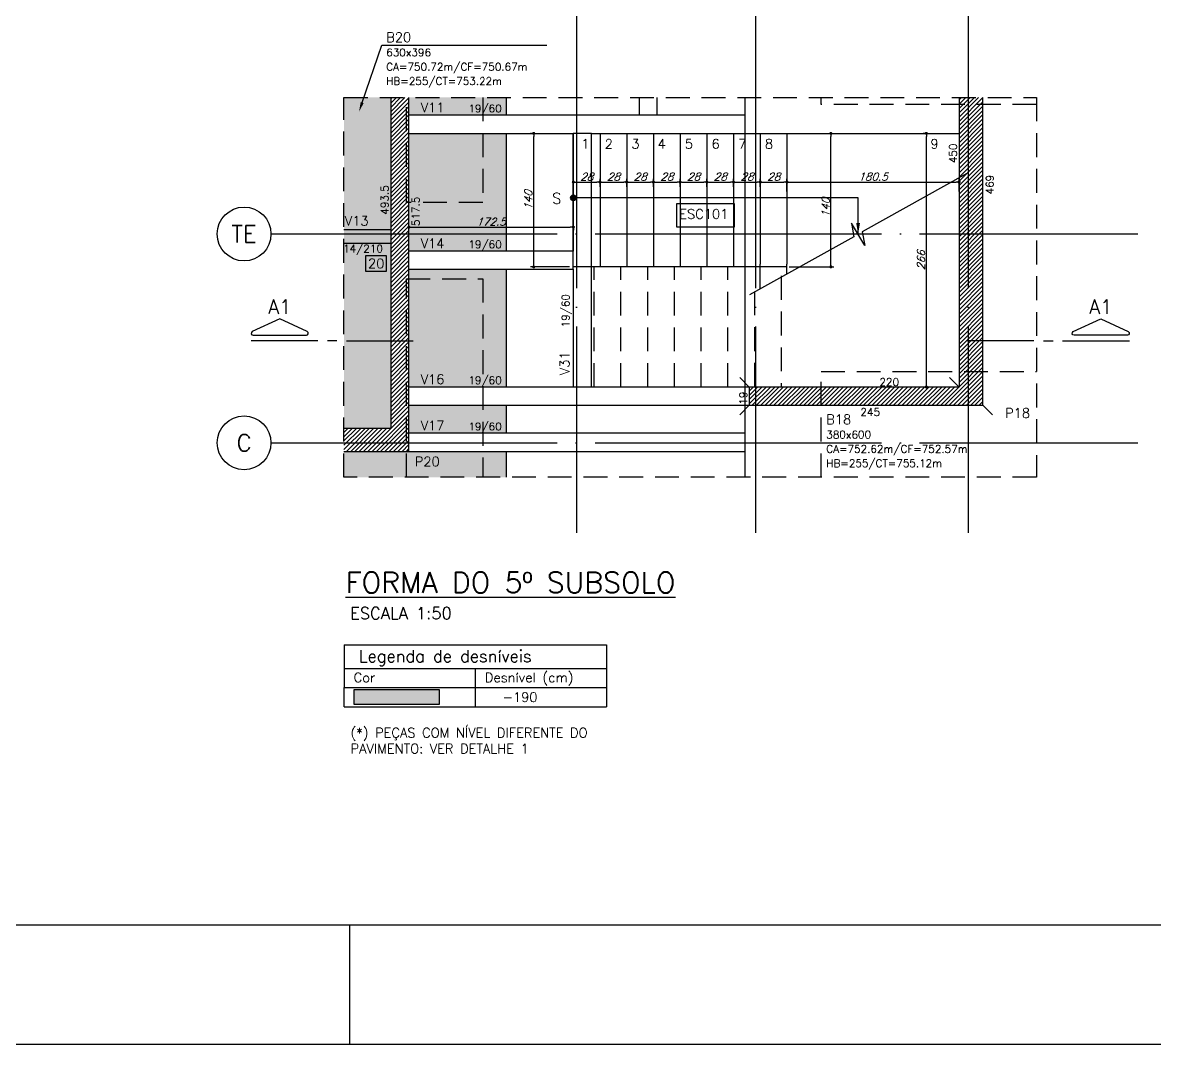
# Model space of a CAD drawing. Header units: millimetres. Extents: x -832 to 3668, y -1574 to 5296.
# Drawn here: x 354 to 1541, y -1574 to -503 of the extents above; entities that cross this region are included whole.
import ezdxf
from ezdxf import colors
from ezdxf.entities.mleader import LeaderData, LeaderLine
from ezdxf.enums import TextEntityAlignment as Align
from ezdxf.math import Vec2, Vec3

# ---------------------------------------------------------------- set-up
doc = ezdxf.new("R2010")
doc.units = ezdxf.units.MM
doc.header["$LTSCALE"] = 50
doc.linetypes.add('DASHED', pattern=[0.75, 0.5, -0.25])
doc.linetypes.add('EIXO', pattern=[6.8, 6, -0.4, 0, -0.4])
for name, color, linetype in [('AR-TEXTO_REGUA 120_1-200', 4, 'Continuous'), ('F-AUX', 2, 'Continuous'), ('F-AUX-RED', 1, 'Continuous'), ('F-BLOCOS', 3, 'Continuous'), ('F-BLOCOS-DIM', 2, 'Continuous'), ('F-BLOCOS-NOME', 3, 'Continuous'), ('F-CORTE-INDICAÇÃO', 4, 'Continuous'), ('F-COTAS', 106, 'Continuous'), ('F-EIXO', 12, 'EIXO'), ('F-ESC NUM', 2, 'Continuous'), ('F-ESCADAS', 2, 'Continuous'), ('F-ESTACAS-BARRETE', 2, 'Continuous'), ('F-MARGEM', 1, 'Continuous'), ('F-PILARES-DIM', 172, 'Continuous'), ('F-PILARES-HACH', 174, 'Continuous'), ('F-PILARES-N', 170, 'Continuous'), ('F-PILARES-NASCE', 4, 'Continuous'), ('F-PILARES-NOME', 170, 'Continuous'), ('F-PILARES-S', 170, 'Continuous'), ('F-TABELA-NÍVEIS', 1, 'Continuous'), ('F-TEXTO', 6, 'Continuous'), ('F-TEXTO ESCADA', 2, 'Continuous'), ('F-TEXTO-YELLOW', 2, 'Continuous'), ('F-VIGAS', 3, 'Continuous'), ('F-VIGAS-DIM', 2, 'Continuous'), ('F-VIGAS-NOME', 4, 'Continuous')]:
    doc.layers.add(name, color=color, linetype=linetype)
doc.layers.add('F-DESNIVEL-3', color=7, linetype='Continuous', true_color=0xd5c7ff)
doc.layers.add('F-DESNIVEL-4', color=7, linetype='Continuous', true_color=0xc3f1b6)
doc.styles.add('5385-ARQ-PB-BAS-PLA-TER-TORRE-A-106-TXT$0$R60-75', font='romans.shx', dxfattribs={"height": 0.1125})
doc.styles.add('CP-TEXT-INCL', font='romans.shx', dxfattribs={"oblique": 20})
doc.styles.add('MCP', font='romans.shx')
doc.styles.add('REGUA-120-esc1_200', font='simplex.shx', dxfattribs={"height": 0.6})
doc.styles.add('ROMANS', font='romans.shx')
doc.styles.get("Standard").update_dxf_attribs({"font": 'arial.ttf'})
doc.dimstyles.new('CP-COTAS-50', dxfattribs={"dimscale": 0.64, "dimtxt": 12.5, "dimasz": 5, "dimexe": 5, "dimexo": 5, "dimgap": 2.5, "dimtad": 1, "dimdec": 1, "dimdsep": 46, "dimtxsty": 'CP-TEXT-INCL', "dimblk1": 'DOT', "dimblk2": 'DOT', "dimsah": 1, "dimcen": 9, "dimclrd": 256, "dimclre": 256, "dimclrt": 256, "dimadec": 0, "dimazin": 0, "dimtfac": 1, "dimtdec": 1, "dimtmove": 2, "dimatfit": 3, "dimldrblk": 'DOT', "dimfxl": 5, "dimtolj": 1, "dimarcsym": 0})
pattern_1 = [(0, (0, 0), (0, 6.985), [5.08, -1.905]), (90, (0, 0), (-6.985, 4e-16), [5.08, -1.905])]
pattern_2 = [(45, (740.456, -928.6018), (-2.245064, 2.245064), [])]

# ---------------------------------------------------------------- blocks, each defined once
blk = doc.blocks.new('A0-1L_900')
at = {"layer": 'F-MARGEM', "color": 2}
blk.add_line((0, 59.4), (2.5, 59.4), dxfattribs=at)
blk.add_lwpolyline([(0, 0), (0, 90), (137.4, 90), (137.4, 0)], close=True, dxfattribs=at)
at = {"layer": 'F-MARGEM', "color": 7}
blk.add_lwpolyline([(2.5, 89), (136.4, 89), (136.4, 1), (2.5, 1)], close=True, dxfattribs=at)
blk = doc.blocks.new('*U22')
at = {"layer": 'F-VIGAS-DIM', "color": 1}
blk.add_lwpolyline([(0, 0), (22, 0), (22, 16), (0, 16)], close=True, dxfattribs=at)
at = {"layer": 'F-VIGAS-DIM', "style": 'MCP'}
blk.add_attdef('DIM', text='', height=10, dxfattribs=at).set_placement((11, 8), align=Align.MIDDLE_CENTER)
blk = doc.blocks.new('*U8')
at = {"layer": 'F-EIXO'}
blk.add_line((0, 0), (0, -556.6), dxfattribs=at)
at = {"layer": 'F-EIXO', "color": 2, "linetype": 'Continuous'}
blk.add_circle((0, 28.2), 28.2, dxfattribs=at)
at = {"layer": 'F-TEXTO', "style": 'ROMANS'}
blk.add_attdef('EIXO', text='', height=17.5, rotation=360, dxfattribs=at).set_placement((0, 28.2), align=Align.MIDDLE_CENTER)
blk = doc.blocks.new('*U7')
at = {"layer": 'F-EIXO'}
blk.add_line((0, 0), (909.2, 0), dxfattribs=at)
at = {"layer": 'F-EIXO', "color": 2, "linetype": 'Continuous'}
blk.add_circle((-28.2, 0), 28.2, dxfattribs=at)
at = {"layer": 'F-TEXTO', "style": 'ROMANS'}
blk.add_attdef('EIXO', text='', height=17.5, dxfattribs=at).set_placement((-28.2, 0), align=Align.MIDDLE_CENTER)
blk = doc.blocks.new('*U9')
at = {"layer": 'F-CORTE-INDICAÇÃO'}
for p, q in [((-100, 0), (-170, 0)), ((-80, 0), (-90, 0)), ((-70, 0), (0, 0))]:
    blk.add_line(p, q, dxfattribs=at)
blk.add_lwpolyline([(-112, 6, 0.802585), (-111.2, 9.8), (-140, 23.3), (-168.8, 9.8, 0.802585), (-168, 6)], format="xyb", close=True, dxfattribs=at)
at = {"layer": 'F-CORTE-INDICAÇÃO', "style": 'ROMANS'}
blk.add_attdef('CORTE', text='', height=15, dxfattribs=at).set_placement((-140, 35.8), align=Align.MIDDLE_CENTER)
at = {"layer": 'F-CORTE-INDICAÇÃO', "color": 2, "style": 'ROMANS'}
blk.add_attdef('FOLHA', text='', height=12, dxfattribs=at).set_placement((-140, -10), align=Align.MIDDLE_CENTER)
blk = doc.blocks.new('_DOT')
at = {"color": 0, "linetype": 'ByBlock'}
blk.add_line((-0.5, 0), (-1, 0), dxfattribs=at)
at = {"color": 0, "linetype": 'ByBlock', "const_width": 0.5}
blk.add_lwpolyline([(-0.25, 0, 1), (0.25, 0, 1)], format="xyb", close=True, dxfattribs=at)
blk = doc.blocks.new('*D98')
at = {"layer": 'DEFPOINTS', "color": 0, "transparency": 16777216}
for p in [(1016, -670.1), (988, -678.4), (1016, -678.4)]:
    blk.add_point(p, dxfattribs=at)
at = {"layer": 'F-COTAS', "lineweight": -2, "transparency": 16777216}
for p, q in [((988, -675.2), (988, -666.9)), ((991.2, -670.1), (1012.8, -670.1)), ((1016, -675.2), (1016, -666.9))]:
    blk.add_line(p, q, dxfattribs=at)
at = {"layer": 'F-COTAS', "lineweight": -2, "transparency": 16777216, "xscale": 3.2, "yscale": 3.2, "zscale": 3.2, "rotation": 180}
blk.add_blockref('_DOT', (988, -670.1), dxfattribs=at)
at = {"layer": 'F-COTAS', "lineweight": -2, "transparency": 16777216, "xscale": 3.2, "yscale": 3.2, "zscale": 3.2}
blk.add_blockref('_DOT', (1016, -670.1), dxfattribs=at)
at = {"layer": 'F-COTAS', "transparency": 16777216, "insert": (1002, -664.5), "char_height": 8, "attachment_point": 5, "style": 'CP-TEXT-INCL'}
blk.add_mtext('\\A1;28', dxfattribs=at)
blk = doc.blocks.new('*D99')
at = {"layer": 'DEFPOINTS', "color": 0, "transparency": 16777216}
for p in [(1044, -670.1), (1016, -678.4), (1044, -678.4)]:
    blk.add_point(p, dxfattribs=at)
at = {"layer": 'F-COTAS', "lineweight": -2, "transparency": 16777216}
for p, q in [((1016, -675.2), (1016, -666.9)), ((1019.2, -670.1), (1040.8, -670.1)), ((1044, -675.2), (1044, -666.9))]:
    blk.add_line(p, q, dxfattribs=at)
at = {"layer": 'F-COTAS', "lineweight": -2, "transparency": 16777216, "xscale": 3.2, "yscale": 3.2, "zscale": 3.2, "rotation": 180}
blk.add_blockref('_DOT', (1016, -670.1), dxfattribs=at)
at = {"layer": 'F-COTAS', "lineweight": -2, "transparency": 16777216, "xscale": 3.2, "yscale": 3.2, "zscale": 3.2}
blk.add_blockref('_DOT', (1044, -670.1), dxfattribs=at)
at = {"layer": 'F-COTAS', "transparency": 16777216, "insert": (1030, -664.5), "char_height": 8, "attachment_point": 5, "style": 'CP-TEXT-INCL'}
blk.add_mtext('\\A1;28', dxfattribs=at)
blk = doc.blocks.new('*D100')
at = {"layer": 'DEFPOINTS', "color": 0, "transparency": 16777216}
for p in [(1072, -670.1), (1044, -678.4), (1072, -678.4)]:
    blk.add_point(p, dxfattribs=at)
at = {"layer": 'F-COTAS', "lineweight": -2, "transparency": 16777216}
for p, q in [((1044, -675.2), (1044, -666.9)), ((1047.2, -670.1), (1068.8, -670.1)), ((1072, -675.2), (1072, -666.9))]:
    blk.add_line(p, q, dxfattribs=at)
at = {"layer": 'F-COTAS', "lineweight": -2, "transparency": 16777216, "xscale": 3.2, "yscale": 3.2, "zscale": 3.2, "rotation": 180}
blk.add_blockref('_DOT', (1044, -670.1), dxfattribs=at)
at = {"layer": 'F-COTAS', "lineweight": -2, "transparency": 16777216, "xscale": 3.2, "yscale": 3.2, "zscale": 3.2}
blk.add_blockref('_DOT', (1072, -670.1), dxfattribs=at)
at = {"layer": 'F-COTAS', "transparency": 16777216, "insert": (1058, -664.5), "char_height": 8, "attachment_point": 5, "style": 'CP-TEXT-INCL'}
blk.add_mtext('\\A1;28', dxfattribs=at)
blk = doc.blocks.new('*D101')
at = {"layer": 'DEFPOINTS', "color": 0, "transparency": 16777216}
for p in [(1100, -670.1), (1072, -678.4), (1100, -678.4)]:
    blk.add_point(p, dxfattribs=at)
at = {"layer": 'F-COTAS', "lineweight": -2, "transparency": 16777216}
for p, q in [((1072, -675.2), (1072, -666.9)), ((1075.2, -670.1), (1096.8, -670.1)), ((1100, -675.2), (1100, -666.9))]:
    blk.add_line(p, q, dxfattribs=at)
at = {"layer": 'F-COTAS', "lineweight": -2, "transparency": 16777216, "xscale": 3.2, "yscale": 3.2, "zscale": 3.2, "rotation": 180}
blk.add_blockref('_DOT', (1072, -670.1), dxfattribs=at)
at = {"layer": 'F-COTAS', "lineweight": -2, "transparency": 16777216, "xscale": 3.2, "yscale": 3.2, "zscale": 3.2}
blk.add_blockref('_DOT', (1100, -670.1), dxfattribs=at)
at = {"layer": 'F-COTAS', "transparency": 16777216, "insert": (1086, -664.5), "char_height": 8, "attachment_point": 5, "style": 'CP-TEXT-INCL'}
blk.add_mtext('\\A1;28', dxfattribs=at)
blk = doc.blocks.new('*D102')
at = {"layer": 'DEFPOINTS', "color": 0, "transparency": 16777216}
for p in [(1128, -670.1), (1100, -678.4), (1128, -678.4)]:
    blk.add_point(p, dxfattribs=at)
at = {"layer": 'F-COTAS', "lineweight": -2, "transparency": 16777216}
for p, q in [((1100, -675.2), (1100, -666.9)), ((1103.2, -670.1), (1124.8, -670.1)), ((1128, -675.2), (1128, -666.9))]:
    blk.add_line(p, q, dxfattribs=at)
at = {"layer": 'F-COTAS', "lineweight": -2, "transparency": 16777216, "xscale": 3.2, "yscale": 3.2, "zscale": 3.2, "rotation": 180}
blk.add_blockref('_DOT', (1100, -670.1), dxfattribs=at)
at = {"layer": 'F-COTAS', "lineweight": -2, "transparency": 16777216, "xscale": 3.2, "yscale": 3.2, "zscale": 3.2}
blk.add_blockref('_DOT', (1128, -670.1), dxfattribs=at)
at = {"layer": 'F-COTAS', "transparency": 16777216, "insert": (1114, -664.5), "char_height": 8, "attachment_point": 5, "style": 'CP-TEXT-INCL'}
blk.add_mtext('\\A1;28', dxfattribs=at)
blk = doc.blocks.new('*D103')
at = {"layer": 'DEFPOINTS', "color": 0, "transparency": 16777216}
for p in [(1156, -670.1), (1128, -678.4), (1156, -678.4)]:
    blk.add_point(p, dxfattribs=at)
at = {"layer": 'F-COTAS', "lineweight": -2, "transparency": 16777216}
for p, q in [((1128, -675.2), (1128, -666.9)), ((1131.2, -670.1), (1152.8, -670.1)), ((1156, -675.2), (1156, -666.9))]:
    blk.add_line(p, q, dxfattribs=at)
at = {"layer": 'F-COTAS', "lineweight": -2, "transparency": 16777216, "xscale": 3.2, "yscale": 3.2, "zscale": 3.2, "rotation": 180}
blk.add_blockref('_DOT', (1128, -670.1), dxfattribs=at)
at = {"layer": 'F-COTAS', "lineweight": -2, "transparency": 16777216, "xscale": 3.2, "yscale": 3.2, "zscale": 3.2}
blk.add_blockref('_DOT', (1156, -670.1), dxfattribs=at)
at = {"layer": 'F-COTAS', "transparency": 16777216, "insert": (1142, -664.5), "char_height": 8, "attachment_point": 5, "style": 'CP-TEXT-INCL'}
blk.add_mtext('\\A1;28', dxfattribs=at)
blk = doc.blocks.new('*D104')
at = {"layer": 'DEFPOINTS', "color": 0, "transparency": 16777216}
for p in [(960, -670.1), (932, -678.4), (960, -678.4)]:
    blk.add_point(p, dxfattribs=at)
at = {"layer": 'F-COTAS', "lineweight": -2, "transparency": 16777216}
for p, q in [((932, -675.2), (932, -666.9)), ((935.2, -670.1), (956.8, -670.1)), ((960, -675.2), (960, -666.9))]:
    blk.add_line(p, q, dxfattribs=at)
at = {"layer": 'F-COTAS', "lineweight": -2, "transparency": 16777216, "xscale": 3.2, "yscale": 3.2, "zscale": 3.2, "rotation": 180}
blk.add_blockref('_DOT', (932, -670.1), dxfattribs=at)
at = {"layer": 'F-COTAS', "lineweight": -2, "transparency": 16777216, "xscale": 3.2, "yscale": 3.2, "zscale": 3.2}
blk.add_blockref('_DOT', (960, -670.1), dxfattribs=at)
at = {"layer": 'F-COTAS', "transparency": 16777216, "insert": (946, -664.5), "char_height": 8, "attachment_point": 5, "style": 'CP-TEXT-INCL'}
blk.add_mtext('\\A1;28', dxfattribs=at)
blk = doc.blocks.new('*D105')
at = {"layer": 'DEFPOINTS', "color": 0, "transparency": 16777216}
for p in [(988, -670.1), (960, -678.4), (988, -678.4)]:
    blk.add_point(p, dxfattribs=at)
at = {"layer": 'F-COTAS', "lineweight": -2, "transparency": 16777216}
for p, q in [((960, -675.2), (960, -666.9)), ((963.2, -670.1), (984.8, -670.1)), ((988, -675.2), (988, -666.9))]:
    blk.add_line(p, q, dxfattribs=at)
at = {"layer": 'F-COTAS', "lineweight": -2, "transparency": 16777216, "xscale": 3.2, "yscale": 3.2, "zscale": 3.2, "rotation": 180}
blk.add_blockref('_DOT', (960, -670.1), dxfattribs=at)
at = {"layer": 'F-COTAS', "lineweight": -2, "transparency": 16777216, "xscale": 3.2, "yscale": 3.2, "zscale": 3.2}
blk.add_blockref('_DOT', (988, -670.1), dxfattribs=at)
at = {"layer": 'F-COTAS', "transparency": 16777216, "insert": (974, -664.5), "char_height": 8, "attachment_point": 5, "style": 'CP-TEXT-INCL'}
blk.add_mtext('\\A1;28', dxfattribs=at)
blk = doc.blocks.new('*D106')
at = {"layer": 'DEFPOINTS', "color": 0, "transparency": 16777216}
for p in [(759.5, -718.2), (932, -714.2), (932, -717.4)]:
    blk.add_point(p, dxfattribs=at)
at = {"layer": 'F-COTAS', "lineweight": -2, "transparency": 16777216}
for p, q in [((759.5, -715), (759.5, -714.2)), ((762.7, -717.4), (928.8, -717.4)), ((932, -717.4), (932, -720.6))]:
    blk.add_line(p, q, dxfattribs=at)
at = {"layer": 'F-COTAS', "lineweight": -2, "transparency": 16777216, "xscale": 3.2, "yscale": 3.2, "zscale": 3.2, "rotation": 180}
blk.add_blockref('_DOT', (759.5, -717.4), dxfattribs=at)
at = {"layer": 'F-COTAS', "lineweight": -2, "transparency": 16777216, "xscale": 3.2, "yscale": 3.2, "zscale": 3.2}
blk.add_blockref('_DOT', (932, -717.4), dxfattribs=at)
at = {"layer": 'F-COTAS', "transparency": 16777216, "insert": (845.7, -711.8), "char_height": 8, "attachment_point": 5, "style": 'CP-TEXT-INCL'}
blk.add_mtext('\\A1;172.5', dxfattribs=at)
blk = doc.blocks.new('*D136')
at = {"layer": 'DEFPOINTS', "color": 0, "transparency": 16777216}
for p in [(1336.5, -670.1), (1156, -683.3), (1336.5, -683.3)]:
    blk.add_point(p, dxfattribs=at)
at = {"layer": 'F-COTAS', "lineweight": -2, "transparency": 16777216}
for p, q in [((1156, -680.1), (1156, -666.9)), ((1159.2, -670.1), (1333.3, -670.1)), ((1336.5, -680.1), (1336.5, -666.9))]:
    blk.add_line(p, q, dxfattribs=at)
at = {"layer": 'F-COTAS', "lineweight": -2, "transparency": 16777216, "xscale": 3.2, "yscale": 3.2, "zscale": 3.2, "rotation": 180}
blk.add_blockref('_DOT', (1156, -670.1), dxfattribs=at)
at = {"layer": 'F-COTAS', "lineweight": -2, "transparency": 16777216, "xscale": 3.2, "yscale": 3.2, "zscale": 3.2}
blk.add_blockref('_DOT', (1336.5, -670.1), dxfattribs=at)
at = {"layer": 'F-COTAS', "transparency": 16777216, "insert": (1246.2, -664.5), "char_height": 8, "attachment_point": 5, "style": 'CP-TEXT-INCL'}
blk.add_mtext('\\A1;180.5', dxfattribs=at)
blk = doc.blocks.new('*D137')
at = {"layer": 'DEFPOINTS', "color": 0, "transparency": 16777216}
for p in [(890.4, -619.1), (891.4, -619.1), (931, -759.1)]:
    blk.add_point(p, dxfattribs=at)
at = {"layer": 'F-COTAS', "lineweight": -2, "transparency": 16777216}
for p, q in [((888.2, -619.1), (887.2, -619.1)), ((890.4, -755.9), (890.4, -622.3)), ((927.8, -759.1), (887.2, -759.1))]:
    blk.add_line(p, q, dxfattribs=at)
at = {"layer": 'F-COTAS', "lineweight": -2, "transparency": 16777216, "xscale": 3.2, "yscale": 3.2, "zscale": 3.2}
for p, rotation in [((890.4, -619.1), 90), ((890.4, -759.1), 270)]:
    blk.add_blockref('_DOT', p, dxfattribs=dict(at, rotation=rotation))
at = {"layer": 'F-COTAS', "transparency": 16777216, "insert": (884.8, -689.1), "char_height": 8, "attachment_point": 5, "rotation": 90, "style": 'CP-TEXT-INCL'}
blk.add_mtext('\\A1;140', dxfattribs=at)
blk = doc.blocks.new('*D183')
at = {"layer": 'DEFPOINTS', "color": 0, "transparency": 16777216}
for p in [(1302.2, -619.1), (1304.7, -619.1), (1304.7, -885.1)]:
    blk.add_point(p, dxfattribs=at)
at = {"layer": 'F-COTAS', "lineweight": -2, "transparency": 16777216}
for p, q in [((1302.2, -619.1), (1299, -619.1)), ((1302.2, -881.9), (1302.2, -622.3)), ((1302.2, -885.1), (1299, -885.1))]:
    blk.add_line(p, q, dxfattribs=at)
at = {"layer": 'F-COTAS', "lineweight": -2, "transparency": 16777216, "xscale": 3.2, "yscale": 3.2, "zscale": 3.2}
for p, rotation in [((1302.2, -619.1), 90), ((1302.2, -885.1), 270)]:
    blk.add_blockref('_DOT', p, dxfattribs=dict(at, rotation=rotation))
at = {"layer": 'F-COTAS', "transparency": 16777216, "insert": (1296.6, -752.1), "char_height": 8, "attachment_point": 5, "rotation": 90, "style": 'CP-TEXT-INCL'}
blk.add_mtext('\\A1;266', dxfattribs=at)
blk = doc.blocks.new('*D184')
at = {"layer": 'DEFPOINTS', "color": 0, "transparency": 16777216}
for p in [(1195.8, -619.1), (1202.1, -619.1), (1155, -759.1)]:
    blk.add_point(p, dxfattribs=at)
at = {"layer": 'F-COTAS', "lineweight": -2, "transparency": 16777216}
for p, q in [((1199, -619.1), (1205.3, -619.1)), ((1202.1, -755.9), (1202.1, -622.3)), ((1158.2, -759.1), (1205.3, -759.1))]:
    blk.add_line(p, q, dxfattribs=at)
at = {"layer": 'F-COTAS', "lineweight": -2, "transparency": 16777216, "xscale": 3.2, "yscale": 3.2, "zscale": 3.2}
for p, rotation in [((1202.1, -619.1), 90), ((1202.1, -759.1), 270)]:
    blk.add_blockref('_DOT', p, dxfattribs=dict(at, rotation=rotation))
at = {"layer": 'F-COTAS', "transparency": 16777216, "insert": (1196.5, -696.9), "char_height": 8, "attachment_point": 5, "rotation": 90, "style": 'CP-TEXT-INCL'}
blk.add_mtext('\\A1;140', dxfattribs=at)

msp = doc.modelspace()

# ---------------------------------------------------------------- hatches: boundary and pattern name
h = msp.add_hatch()
h.set_pattern_fill('ANGLE', color=256)
h.set_pattern_definition(pattern_1)
h.paths.add_polyline_path([(735.18, -525.75), (765.9, -525.75), (765.9, -510.75), (735.18, -510.75)], flags=9)
h = msp.add_hatch()
h.set_pattern_fill('ANGLE', color=256)
h.set_pattern_definition(pattern_1)
h.paths.add_polyline_path([(735.3, -540.25), (788.83, -540.25), (788.83, -528.25), (735.3, -528.25)], flags=9)
h = msp.add_hatch()
h.set_pattern_fill('ANGLE', color=256)
h.set_pattern_definition(pattern_1)
h.paths.add_polyline_path([(733.87, -558.97), (901.87, -558.97), (901.87, -540.68), (733.87, -540.68)], flags=9)
h = msp.add_hatch()
h.set_pattern_fill('ANGLE', color=256)
h.set_pattern_definition(pattern_1)
h.paths.add_polyline_path([(734.25, -573.97), (872.16, -573.97), (872.16, -555.68), (734.25, -555.68)], flags=9)
h = msp.add_hatch()
h.set_pattern_fill('ANGLE', color=256)
h.set_pattern_definition(pattern_1)
h.paths.add_polyline_path([(769.93, -599.48), (797.79, -599.48), (797.79, -584.48), (769.93, -584.48)], flags=9)
h = msp.add_hatch()
h.set_pattern_fill('ANGLE', color=256)
h.set_pattern_definition(pattern_1)
h.paths.add_polyline_path([(821.19, -602.69), (862.72, -602.69), (862.72, -584.41), (821.19, -584.41)], flags=9)
h = msp.add_hatch()
h.set_pattern_fill('ANGLE', color=256)
h.set_pattern_definition(pattern_1)
h.paths.add_polyline_path([(936.17, -637.59), (954.5, -637.59), (954.5, -622.59), (936.17, -622.59)], flags=9)
h = msp.add_hatch()
h.set_pattern_fill('ANGLE', color=256)
h.set_pattern_definition(pattern_1)
h.paths.add_polyline_path([(960.81, -637.59), (982, -637.59), (982, -622.59), (960.81, -622.59)], flags=9)
h = msp.add_hatch()
h.set_pattern_fill('ANGLE', color=256)
h.set_pattern_definition(pattern_1)
h.paths.add_polyline_path([(988.81, -637.59), (1010, -637.59), (1010, -622.59), (988.81, -622.59)], flags=9)
h = msp.add_hatch()
h.set_pattern_fill('ANGLE', color=256)
h.set_pattern_definition(pattern_1)
h.paths.add_polyline_path([(1016.33, -637.59), (1038, -637.59), (1038, -622.59), (1016.33, -622.59)], flags=9)
h = msp.add_hatch()
h.set_pattern_fill('ANGLE', color=256)
h.set_pattern_definition(pattern_1)
h.paths.add_polyline_path([(1044.81, -637.59), (1066, -637.59), (1066, -622.59), (1044.81, -622.59)], flags=9)
h = msp.add_hatch()
h.set_pattern_fill('ANGLE', color=256)
h.set_pattern_definition(pattern_1)
h.paths.add_polyline_path([(1072.81, -637.59), (1094, -637.59), (1094, -622.59), (1072.81, -622.59)], flags=9)
h = msp.add_hatch()
h.set_pattern_fill('ANGLE', color=256)
h.set_pattern_definition(pattern_1)
h.paths.add_polyline_path([(1100.81, -637.59), (1122, -637.59), (1122, -622.59), (1100.81, -622.59)], flags=9)
h = msp.add_hatch()
h.set_pattern_fill('ANGLE', color=256)
h.set_pattern_definition(pattern_1)
h.paths.add_polyline_path([(1128.81, -637.59), (1150, -637.59), (1150, -622.59), (1128.81, -622.59)], flags=9)
h = msp.add_hatch()
h.set_pattern_fill('ANGLE', color=256)
h.set_pattern_definition(pattern_1)
h.paths.add_polyline_path([(1157.28, -637.59), (1178, -637.59), (1178, -622.59), (1157.28, -622.59)], flags=9)
h = msp.add_hatch()
h.set_pattern_fill('ANGLE', color=256)
h.set_pattern_definition(pattern_1)
h.paths.add_polyline_path([(1336.21, -674.46), (1336.21, -649.89), (1324.21, -649.89), (1324.21, -674.46)], flags=9)
h = msp.add_hatch()
h.set_pattern_fill('ANGLE', color=256)
h.set_pattern_definition(pattern_1)
h.paths.add_polyline_path([(1374.71, -683.96), (1374.71, -659.77), (1362.71, -659.77), (1362.71, -683.96)], flags=9)
h = msp.add_hatch()
h.set_pattern_fill('ANGLE', color=256)
h.set_pattern_definition(pattern_1)
h.paths.add_polyline_path([(740.21, -705.21), (740.21, -669.21), (728.21, -669.21), (728.21, -705.21)], flags=9)
h = msp.add_hatch()
h.set_pattern_fill('ANGLE', color=256)
h.set_pattern_definition(pattern_1)
h.paths.add_polyline_path([(1049.12, -680.94), (1090.78, -680.94), (1090.78, -665.94), (1049.12, -665.94)], flags=9)
h = msp.add_hatch()
h.set_pattern_fill('ANGLE', color=256)
h.set_pattern_definition(pattern_1)
h.paths.add_polyline_path([(772.71, -717.21), (772.71, -681.21), (760.71, -681.21), (760.71, -717.21)], flags=9)
h = msp.add_hatch()
h.set_pattern_fill('ANGLE', color=256)
h.set_pattern_definition(pattern_1)
h.paths.add_polyline_path([(903.92, -695.64), (917.04, -695.64), (917.04, -678.76), (903.92, -678.76)], flags=9)
h = msp.add_hatch()
h.set_pattern_fill('ANGLE', color=256)
h.set_pattern_definition(pattern_1)
h.paths.add_polyline_path([(690.4, -718.3), (721.12, -718.3), (721.12, -703.3), (690.4, -703.3)], flags=9)
h = msp.add_hatch()
h.set_pattern_fill('ANGLE', color=256)
h.set_pattern_definition(pattern_1)
h.paths.add_polyline_path([(689.75, -749.63), (738.9, -749.63), (738.9, -731.34), (689.75, -731.34)], flags=9)
h = msp.add_hatch()
h.set_pattern_fill('ANGLE', color=256)
h.set_pattern_definition(pattern_1)
h.paths.add_polyline_path([(769.93, -741.98), (801.12, -741.98), (801.12, -726.98), (769.93, -726.98)], flags=9)
h = msp.add_hatch()
h.set_pattern_fill('ANGLE', color=256)
h.set_pattern_definition(pattern_1)
h.paths.add_polyline_path([(821.19, -745.19), (862.72, -745.19), (862.72, -726.91), (821.19, -726.91)], flags=9)
h = msp.add_hatch()
h.set_pattern_fill('ANGLE', color=256)
h.set_pattern_definition(pattern_1)
h.paths.add_polyline_path([(931.55, -823.36), (931.55, -781.84), (913.26, -781.84), (913.26, -823.36)], flags=9)
h = msp.add_hatch()
h.set_pattern_fill('ANGLE', color=256)
h.set_pattern_definition(pattern_1)
h.paths.add_polyline_path([(928.33, -874.63), (928.33, -846.77), (913.33, -846.77), (913.33, -874.63)], flags=9)
h = msp.add_hatch()
h.set_pattern_fill('ANGLE', color=256)
h.set_pattern_definition(pattern_1)
h.paths.add_polyline_path([(769.93, -884.48), (800.65, -884.48), (800.65, -869.48), (769.93, -869.48)], flags=9)
h = msp.add_hatch()
h.set_pattern_fill('ANGLE', color=256)
h.set_pattern_definition(pattern_1)
h.paths.add_polyline_path([(821.19, -887.69), (862.72, -887.69), (862.72, -869.41), (821.19, -869.41)], flags=9)
h = msp.add_hatch()
h.set_pattern_fill('ANGLE', color=256)
h.set_pattern_definition(pattern_1)
h.paths.add_polyline_path([(1252.11, -888.29), (1276.68, -888.29), (1276.68, -876.29), (1252.11, -876.29)], flags=9)
h = msp.add_hatch()
h.set_pattern_fill('ANGLE', color=256)
h.set_pattern_definition(pattern_1)
h.paths.add_polyline_path([(1116.21, -903.32), (1116.21, -887.89), (1104.21, -887.89), (1104.21, -903.32)], flags=9)
h = msp.add_hatch()
h.set_pattern_fill('ANGLE', color=256)
h.set_pattern_definition(pattern_1)
h.paths.add_polyline_path([(1196.65, -926.5), (1227.36, -926.5), (1227.36, -911.5), (1196.65, -911.5)], flags=9)
h = msp.add_hatch()
h.set_pattern_fill('ANGLE', color=256)
h.set_pattern_definition(pattern_1)
h.paths.add_polyline_path([(1224.6, -917.35), (1249.17, -917.35), (1249.17, -905.35), (1224.6, -905.35)], flags=9)
h = msp.add_hatch()
h.set_pattern_fill('ANGLE', color=256)
h.set_pattern_definition(pattern_1)
h.paths.add_polyline_path([(1384.13, -919.86), (1414.84, -919.86), (1414.84, -904.86), (1384.13, -904.86)], flags=9)
h = msp.add_hatch()
h.set_pattern_fill('ANGLE', color=256)
h.set_pattern_definition(pattern_1)
h.paths.add_polyline_path([(769.93, -932.98), (800.65, -932.98), (800.65, -917.98), (769.93, -917.98)], flags=9)
h = msp.add_hatch()
h.set_pattern_fill('ANGLE', color=256)
h.set_pattern_definition(pattern_1)
h.paths.add_polyline_path([(821.19, -936.19), (862.72, -936.19), (862.72, -917.91), (821.19, -917.91)], flags=9)
h = msp.add_hatch()
h.set_pattern_fill('ANGLE', color=256)
h.set_pattern_definition(pattern_1)
h.paths.add_polyline_path([(1196.39, -941), (1250.29, -941), (1250.29, -929), (1196.39, -929)], flags=9)
h = msp.add_hatch()
h.set_pattern_fill('ANGLE', color=256)
h.set_pattern_definition(pattern_1)
h.paths.add_polyline_path([(1195.34, -959.72), (1363.34, -959.72), (1363.34, -941.43), (1195.34, -941.43)], flags=9)
h = msp.add_hatch()
h.set_pattern_fill('ANGLE', color=256)
h.set_pattern_definition(pattern_1)
h.paths.add_polyline_path([(765.11, -970.73), (795.83, -970.73), (795.83, -955.73), (765.11, -955.73)], flags=9)
h = msp.add_hatch()
h.set_pattern_fill('ANGLE', color=256)
h.set_pattern_definition(pattern_1)
h.paths.add_polyline_path([(1195.72, -974.72), (1333.63, -974.72), (1333.63, -956.43), (1195.72, -956.43)], flags=9)
h = msp.add_hatch()
h.set_pattern_fill('ANGLE', color=256)
h.set_pattern_definition(pattern_1)
h.paths.add_polyline_path([(683.24, -1111.92), (1098.6, -1111.92), (1098.6, -1072.55), (683.24, -1072.55)], flags=9)
h = msp.add_hatch()
h.set_pattern_fill('ANGLE', color=256)
h.set_pattern_definition(pattern_1)
h.paths.add_polyline_path([(694.79, -1131.72), (823.07, -1131.72), (823.07, -1112.97), (694.79, -1112.97)], flags=9)
h = msp.add_hatch()
h.set_pattern_fill('ANGLE', color=256)
h.set_pattern_definition(pattern_1)
h.paths.add_polyline_path([(705.32, -1181.86), (918.42, -1181.86), (918.42, -1156.86), (705.32, -1156.86)], flags=9)
h = msp.add_hatch()
h.set_pattern_fill('ANGLE', color=256)
h.set_pattern_definition(pattern_1)
h.paths.add_polyline_path([(700.56, -1197.2), (728.89, -1197.2), (728.89, -1182.2), (700.56, -1182.2)], flags=9)
h = msp.add_hatch()
h.set_pattern_fill('ANGLE', color=256)
h.set_pattern_definition(pattern_1)
h.paths.add_polyline_path([(837.23, -1201.84), (948.18, -1201.84), (948.18, -1178.98), (837.23, -1178.98)], flags=9)
h = msp.add_hatch()
h.set_pattern_fill('ANGLE', color=256)
h.set_pattern_definition(pattern_1)
h.paths.add_polyline_path([(857, -1217.82), (899.61, -1217.82), (899.61, -1202.82), (857, -1202.82)], flags=9)
h = msp.add_hatch()
h.set_pattern_fill('ANGLE', color=256)
h.set_pattern_definition(pattern_1)
h.paths.add_polyline_path([(695.87, -1273.71), (955.63, -1273.71), (955.63, -1240.14), (695.87, -1240.14)], flags=9)
at = {"layer": 'F-AUX'}
h = msp.add_hatch(color=1, dxfattribs=at)
edge = h.paths.add_edge_path()
edge.add_arc((932.06, -686.6), 3, 0, 360)
at = {"layer": 'F-DESNIVEL-4'}
h = msp.add_hatch(color=256, dxfattribs=at)
h.dxf.hatch_style = 1
h.paths.add_polyline_path([(861.96, -581.43), (759.46, -581.43), (759.46, -600.1), (861.96, -600.1)])
h = msp.add_hatch(color=256, dxfattribs=at)
h.dxf.hatch_style = 1
h.paths.add_polyline_path([(861.96, -742.6), (861.96, -619.1), (759.46, -619.1), (759.46, -742.6)], flags=17)
h = msp.add_hatch(color=256, dxfattribs=at)
h.dxf.hatch_style = 1
h.paths.add_polyline_path([(861.96, -885.1), (861.96, -761.6), (759.46, -761.6), (759.46, -885.1)])
h = msp.add_hatch(color=256, dxfattribs=at)
h.dxf.hatch_style = 1
h.paths.add_polyline_path([(861.96, -933.6), (861.96, -904.1), (759.46, -904.1), (759.46, -933.6)], flags=17)
h = msp.add_hatch(color=256, dxfattribs=at)
h.dxf.hatch_style = 1
h.paths.add_polyline_path([(691.49, -979.71), (861.96, -979.71), (861.96, -952.6), (691.49, -952.6)])
at = {"layer": 'F-PILARES-HACH', "linetype": 'Continuous'}
h = msp.add_hatch(dxfattribs=at)
h.set_pattern_fill('ANSI31', color=256, style=0)
h.set_pattern_definition(pattern_2)
h.paths.add_polyline_path([(691.49, -928.6), (691.49, -952.6), (759.46, -952.6), (759.46, -581.43), (740.46, -581.43), (740.46, -928.6)])
h = msp.add_hatch(dxfattribs=at)
h.set_pattern_fill('ANSI31', color=256, style=0)
h.set_pattern_definition(pattern_2)
h.paths.add_polyline_path([(1361.46, -581.43), (1336.46, -581.43), (1336.46, -885.1), (1116.46, -885.1), (1116.46, -904.1), (1361.46, -904.1)])

# ---------------------------------------------------------------- linework, layer by layer
at = {"layer": 'F-AUX', "color": 1}
for points in [[(1344.49, -661.33), (1234.92, -722.4), (1237.54, -736.78), (1223.66, -713.07), (1226.29, -727.45), (1116.72, -788.52)], [(1230.6, -724.93), (1230.6, -686.6), (932.06, -686.6)]]:
    msp.add_lwpolyline(points, dxfattribs=at)
msp.add_circle((932.06, -686.6), 3, dxfattribs=at)
msp.add_solid([(1228.6, -712.93), (1230.6, -724.93), (1232.6, -712.93)], dxfattribs=at)
at = {"layer": 'F-AUX-RED', "color": 1, "linetype": 'DASHED'}
msp.add_lwpolyline([(691.49, -581.43), (1417.68, -581.43), (1417.68, -979.71), (691.49, -979.71)], close=True, dxfattribs=at)
at = {"layer": 'F-BLOCOS', "linetype": 'Continuous'}
for points in [[(861.96, -600.1), (861.96, -581.43)], [(1111.76, -581.43), (1111.76, -979.71)], [(861.96, -742.6), (861.96, -619.1)], [(861.96, -885.1), (861.96, -761.6)], [(861.96, -933.6), (861.96, -904.1)], [(861.96, -979.71), (861.96, -952.6)]]:
    msp.add_lwpolyline(points, dxfattribs=at)
at = {"layer": 'F-DESNIVEL-3'}
for points in [[(691.49, -720.1), (691.49, -734.1), (740.36, -734.1)], [(691.49, -720.1), (740.36, -734.1), (740.36, -720.1)], [(691.49, -720.1), (740.36, -720.1), (691.49, -720.1)]]:
    msp.add_solid(points, dxfattribs=at)
at = {"layer": 'F-DESNIVEL-4'}
for points in [[(691.49, -720.1), (740.46, -720.1), (740.46, -581.43)], [(691.49, -720.1), (740.46, -581.43), (691.49, -720.1)], [(691.49, -720.1), (740.46, -581.43), (691.49, -581.43)], [(691.49, -744.1), (740.46, -928.6), (740.46, -734.1)], [(691.49, -744.1), (740.46, -734.1), (691.49, -744.1)], [(691.49, -744.1), (740.46, -734.1), (691.49, -734.1)], [(691.49, -744.1), (691.49, -928.6), (740.46, -928.6)], [(691.49, -744.1), (740.46, -928.6), (691.49, -744.1)], [(701.63, -1217.82), (791.63, -1217.82), (791.63, -1202.82)], [(701.63, -1217.82), (791.63, -1202.82), (701.63, -1202.82)]]:
    msp.add_solid(points, dxfattribs=at)
at = {"layer": 'F-ESCADAS', "linetype": 'Continuous'}
for points in [[(931.96, -761.6), (931.96, -619.1)], [(959.96, -619.1), (959.96, -759.1)], [(987.96, -619.1), (987.96, -759.1)], [(1015.96, -619.1), (1015.96, -759.1)], [(1043.96, -619.1), (1043.96, -759.1)], [(1071.96, -619.1), (1071.96, -759.1)], [(1099.96, -619.1), (1099.96, -759.1)], [(1113.76, -619.1), (1154.96, -619.1), (1336.46, -619.1)], [(1127.96, -619.1), (1127.96, -756.1)], [(1155.96, -619.1), (1155.96, -756.1)], [(1154.96, -759.1), (931.17, -759.1)], [(1127.96, -782.26), (1127.96, -756.1)], [(1155.96, -766.65), (1155.96, -756.1)]]:
    msp.add_lwpolyline(points, dxfattribs=at)
at = {"layer": 'F-ESCADAS', "color": 1, "linetype": 'DASHED'}
for points in [[(953.96, -885.1), (953.96, -759.1)], [(981.96, -885.1), (981.96, -759.1)], [(1009.96, -885.1), (1009.96, -759.1)], [(1037.96, -885.1), (1037.96, -759.1)], [(1065.96, -885.1), (1065.96, -759.1)], [(1093.96, -885.1), (1093.96, -759.1)], [(1149.96, -768.48), (1149.96, -885.1)], [(1121.96, -784.87), (1121.96, -885.1)]]:
    msp.add_lwpolyline(points, dxfattribs=at)
at = {"layer": 'F-ESTACAS-BARRETE', "linetype": 'DASHED'}
for points in [[(836.96, -581.43), (836.96, -691.6), (756.96, -691.6), (756.96, -581.43)], [(1417.68, -588.73), (1191.76, -588.73), (1191.76, -581.43)], [(756.96, -979.71), (756.96, -771.6), (836.96, -771.6), (836.96, -979.71)], [(1191.76, -979.71), (1191.76, -868.73), (1417.68, -868.73)]]:
    msp.add_lwpolyline(points, dxfattribs=at)
at = {"layer": 'F-PILARES-N'}
for points in [[(1336.46, -581.43), (1336.46, -885.1), (1116.46, -885.1), (1116.46, -904.1), (1361.46, -904.1)], [(1361.46, -904.1), (1361.46, -581.43)]]:
    msp.add_lwpolyline(points, dxfattribs=at)
at = {"layer": 'F-PILARES-NASCE'}
for p, q in [((1116.46, -885.1), (1106.46, -875.1)), ((1336.46, -885.1), (1326.46, -875.1)), ((1116.46, -904.1), (1106.46, -914.1)), ((1361.46, -904.1), (1371.46, -914.1))]:
    msp.add_line(p, q, dxfattribs=at)
at = {"layer": 'F-PILARES-S'}
for points in [[(740.46, -581.43), (740.46, -928.6), (691.49, -928.6)], [(759.46, -952.6), (759.46, -581.43)], [(691.49, -952.6), (759.46, -952.6)]]:
    msp.add_lwpolyline(points, dxfattribs=at)
at = {"layer": 'F-TABELA-NÍVEIS'}
for p, q in [((691.63, -1155.32), (691.63, -1200.32)), ((691.63, -1155.32), (966.63, -1155.32)), ((966.63, -1155.32), (966.63, -1180.32)), ((691.63, -1180.32), (966.63, -1180.32)), ((829.13, -1180.32), (829.13, -1200.32)), ((966.63, -1180.32), (966.63, -1200.32)), ((691.63, -1220.32), (691.63, -1200.32)), ((691.63, -1200.32), (966.63, -1200.32)), ((791.63, -1202.82), (701.63, -1202.82)), ((701.63, -1202.82), (701.63, -1217.82)), ((791.63, -1217.82), (791.63, -1202.82)), ((829.13, -1200.32), (829.13, -1220.32)), ((966.63, -1200.32), (966.63, -1220.32)), ((691.63, -1220.32), (966.63, -1220.32)), ((701.63, -1217.82), (791.63, -1217.82))]:
    msp.add_line(p, q, dxfattribs=at)
at = {"layer": 'F-TEXTO ESCADA', "color": 1}
msp.add_lwpolyline([(1040.55, -717.6), (1040.55, -692.6), (1100.55, -692.6), (1100.55, -717.6), (1040.55, -717.6)], dxfattribs=at)
at = {"layer": 'F-VIGAS'}
for points in [[(1000.96, -581.43), (1000.96, -600.1)], [(1019.96, -600.1), (1019.96, -581.43)], [(939.46, -600.1), (759.46, -600.1)], [(1000.96, -600.1), (939.46, -600.1)], [(1019.96, -600.1), (1000.96, -600.1)], [(1111.76, -600.1), (1019.96, -600.1)], [(759.46, -619.1), (931.96, -619.1)], [(931.96, -619.1), (931.96, -742.6)], [(950.96, -619.1), (931.96, -619.1)], [(950.96, -619.1), (1012.46, -619.1)], [(950.96, -885.1), (950.96, -619.1)], [(1012.46, -619.1), (1113.76, -619.1)], [(740.46, -720.1), (691.49, -720.1)], [(691.49, -734.1), (740.46, -734.1)], [(931.96, -742.6), (759.46, -742.6)], [(759.46, -761.6), (931.96, -761.6)], [(931.96, -761.6), (931.96, -885.1)], [(931.96, -885.1), (759.46, -885.1)], [(950.96, -885.1), (931.96, -885.1)], [(1116.46, -885.1), (950.96, -885.1)], [(759.46, -904.1), (940.46, -904.1)], [(940.46, -904.1), (1116.46, -904.1)], [(1111.76, -933.6), (759.46, -933.6)], [(759.46, -952.6), (1111.76, -952.6)]]:
    msp.add_lwpolyline(points, dxfattribs=at)

# ---------------------------------------------------------------- block references
at = {"layer": 'F-CORTE-INDICAÇÃO', "linetype": 'Continuous'}
ref = msp.add_blockref('*U9', (764.1, -836.72), dxfattribs=at)
ref.add_attrib('CORTE', 'A1', dxfattribs={"height": 15, "style": 'ROMANS'}).set_placement((624.1, -800.96), align=Align.MIDDLE_CENTER)
ref = msp.add_blockref('*U9', (1345.07, -836.72), dxfattribs=dict(at, xscale=-1))
ref.add_attrib('CORTE', 'A1', dxfattribs={"height": 15, "style": 'ROMANS'}).set_placement((1485.07, -800.96), align=Align.MIDDLE_CENTER)
at = {"layer": 'F-EIXO', "linetype": 'Continuous'}
for name, p, values in [('*U8', (935.46, -481.4), {'EIXO': "T3'"}), ('*U8', (1122.96, -481.4), {'EIXO': 'T3'}), ('*U8', (1345.96, -481.4), {'EIXO': '5'}), ('*U7', (614.89, -724.6), {'EIXO': 'TE'}), ('*U7', (614.89, -943.6), {'EIXO': 'C'})]:
    msp.add_blockref(name, p, dxfattribs=at).add_auto_attribs(values)
at = {"layer": 'F-MARGEM', "xscale": 50, "yscale": 50, "zscale": 50, "rotation": 90}
msp.add_blockref('A0-1L_900', (3667.68, -1574.47), dxfattribs=at)
at = {"layer": 'F-VIGAS-DIM', "linetype": 'Continuous'}
msp.add_blockref('*U22', (714.21, -763.49), dxfattribs=at).add_auto_attribs({'DIM': '20'})

# ---------------------------------------------------------------- texts
at = {"layer": 'AR-TEXTO_REGUA 120_1-200', "color": 2, "style": 'REGUA-120-esc1_200'}
msp.add_text('ESCALA 1:50', height=12.5, dxfattribs=at).set_placement((697.92, -1128.6))
at = {"layer": 'F-BLOCOS-DIM', "linetype": 'Continuous', "style": 'MCP'}
for s, p in [('630x396', (735.78, -538.25)), ('CA=750.72m/CF=750.67m', (735.78, -553.25)), ('HB=255/CT=753.22m', (735.78, -568.25)), ('380x600', (1197.24, -939)), ('CA=752.62m/CF=752.57m', (1197.24, -954)), ('HB=255/CT=755.12m', (1197.24, -969))]:
    msp.add_text(s, height=8, dxfattribs=at).set_placement(p)
at = {"layer": 'F-BLOCOS-NOME', "linetype": 'Continuous', "style": 'MCP'}
for s, p in [('B20', (735.78, -523.25)), ('B18', (1197.24, -924))]:
    msp.add_text(s, height=10, dxfattribs=at).set_placement(p)
at = {"layer": 'F-ESC NUM', "style": '5385-ARQ-PB-BAS-PLA-TER-TORRE-A-106-TXT$0$R60-75'}
for s, p in [('1', (940.24, -635.09)), ('2', (964.88, -635.09)), ('3', (992.88, -635.09)), ('4', (1020.4, -635.09)), ('5', (1048.88, -635.09)), ('6', (1076.88, -635.09)), ('7', (1104.88, -635.09)), ('8', (1132.88, -635.09)), ('9', (1306.42, -635.09))]:
    msp.add_text(s, height=10, dxfattribs=at).set_placement(p)
at = {"layer": 'F-PILARES-DIM', "style": 'MCP'}
for s, p in [('450', (1334.21, -650.35)), ('469', (1372.71, -683.1)), ('493.5', (738.21, -704.35)), ('517.5', (770.71, -716.35)), ('19', (1114.21, -903.6))]:
    msp.add_text(s, height=8, rotation=90, dxfattribs=at).set_placement(p)
for s, p in [('220', (1252.97, -883.89)), ('245', (1232.99, -915.35))]:
    msp.add_text(s, height=8, dxfattribs=at).set_placement(p)
at = {"layer": 'F-PILARES-NOME', "linetype": 'Continuous', "style": 'MCP'}
for s, p in [('P18', (1384.72, -917.36)), ('P20', (765.71, -968.23))]:
    msp.add_text(s, height=10, dxfattribs=at).set_placement(p)
at = {"layer": 'F-TABELA-NÍVEIS', "color": 3, "style": 'MCP'}
msp.add_text('Legenda de desníveis', height=12.5, dxfattribs=at).set_placement((707.11, -1173.53))
at = {"layer": 'F-TABELA-NÍVEIS', "color": 2, "style": 'MCP'}
for s, p in [('Cor', (701.63, -1194.7)), ('Desnível (cm)', (839.13, -1194.7)), ('-190', (857.59, -1215.32))]:
    msp.add_text(s, height=10, dxfattribs=at).set_placement(p)
at = {"layer": 'F-TABELA-NÍVEIS', "color": 2, "insert": (698.37, -1242.64), "char_height": 10, "width": 276.9593, "attachment_point": 1, "style": 'MCP'}
msp.add_mtext('(*) PEÇAS COM NÍVEL DIFERENTE DO PAVIMENTO: VER DETALHE 1', dxfattribs=at)
at = {"layer": 'F-TEXTO', "style": 'ROMANS'}
msp.add_text('%%UFORMA DO 5º SUBSOLO', height=21.875, dxfattribs=at).set_placement((693.08, -1100.99))
at = {"layer": 'F-TEXTO ESCADA', "style": 'ROMANS'}
msp.add_text('ESC101', height=10, dxfattribs=at).set_placement((1043.13, -708.64))
at = {"layer": 'F-TEXTO-YELLOW', "insert": (909.73, -681.57), "char_height": 11.25, "width": 61.3796, "attachment_point": 1, "style": '5385-ARQ-PB-BAS-PLA-TER-TORRE-A-106-TXT$0$R60-75'}
msp.add_mtext('S', dxfattribs=at)
at = {"layer": 'F-VIGAS-DIM', "linetype": 'Continuous', "style": 'MCP'}
for s, p in [('19/60', (821.96, -596.98)), ('14/210', (690.52, -743.91)), ('19/60', (821.96, -739.48)), ('19/60', (821.96, -881.98)), ('19/60', (821.96, -930.48))]:
    msp.add_text(s, height=8, dxfattribs=at).set_placement(p)
msp.add_text('19/60', height=8, rotation=90, dxfattribs=at).set_placement((927.83, -822.6))
at = {"layer": 'F-VIGAS-NOME', "linetype": 'Continuous', "style": 'MCP'}
for s, p in [('V11', (771.96, -596.98)), ('V13', (692.43, -715.8)), ('V14', (771.96, -739.48)), ('V16', (771.96, -881.98)), ('V17', (771.96, -930.48))]:
    msp.add_text(s, height=10, dxfattribs=at).set_placement(p)
msp.add_text('V31', height=10, rotation=90, dxfattribs=at).set_placement((927.83, -872.6))

# ---------------------------------------------------------------- dimensions: what is measured, and where the dimension line sits
at = {"layer": 'F-COTAS'}
for base, p1, p2, override, picture, middle in [((890.44, -619.1), (930.96, -759.1), (891.38, -619.1), {"dimfxl": 2.5}, '*D137', (884.84, -689.1)), ((1302.2, -619.1), (1304.73, -885.1), (1304.73, -619.1), {"dimfxl": 3.28084, "dimfxlon": 1, "dimarcsym": 2}, '*D183', (1296.6, -752.1))]:
    dim = msp.add_linear_dim(base=base, p1=p1, p2=p2, angle=90, dimstyle='CP-COTAS-50', override=override, dxfattribs=at)
    dim.commit()
    dim.dimension.update_dxf_attribs({"geometry": picture, "text_midpoint": middle})
dim = msp.add_linear_dim(base=(1202.07, -619.1), p1=(1154.96, -759.1), p2=(1195.76, -619.1), angle=90, dimstyle='CP-COTAS-50', dxfattribs=at)
dim.commit()
dim.dimension.update_dxf_attribs({"geometry": '*D184', "text_midpoint": (1196.47, -696.87), "dimtype": 160})
for base, p1, p2, picture, middle in [((959.96, -670.11), (931.96, -678.38), (959.96, -678.38), '*D104', (945.96, -664.51)), ((987.96, -670.11), (959.96, -678.38), (987.96, -678.38), '*D105', (973.96, -664.51)), ((1015.96, -670.11), (987.96, -678.38), (1015.96, -678.38), '*D98', (1001.96, -664.51)), ((1043.96, -670.11), (1015.96, -678.38), (1043.96, -678.38), '*D99', (1029.96, -664.51)), ((1071.96, -670.11), (1043.96, -678.38), (1071.96, -678.38), '*D100', (1057.96, -664.51)), ((1099.96, -670.11), (1071.96, -678.38), (1099.96, -678.38), '*D101', (1085.96, -664.51)), ((1127.96, -670.11), (1099.96, -678.38), (1127.96, -678.38), '*D102', (1113.96, -664.51)), ((1155.96, -670.11), (1127.96, -678.38), (1155.96, -678.38), '*D103', (1141.96, -664.51)), ((1336.46, -670.11), (1155.96, -683.31), (1336.46, -683.31), '*D136', (1246.21, -664.51)), ((931.96, -717.4), (759.46, -718.23), (931.96, -714.2), '*D106', (845.71, -711.8))]:
    dim = msp.add_linear_dim(base=base, p1=p1, p2=p2, dimstyle='CP-COTAS-50', override={"dimfxl": 2.5}, dxfattribs=at)
    dim.commit()
    dim.dimension.update_dxf_attribs({"geometry": picture, "text_midpoint": middle})

# ---------------------------------------------------------------- leaders
at = {"layer": 'F-AUX-RED'}
ml = msp.add_multileader_mtext('Standard', dxfattribs=at)
ml.set_content('', color=256)
ml.set_leader_properties()
ml.build(insert=Vec2(0, 0))
ml.multileader.update_dxf_attribs({"arrow_head_size": 10})
ctx = ml.context
ctx.base_point, ctx.arrow_head_size, ctx.plane_origin = Vec3(904.09, -526.58), 10, Vec3(707.31, -596.22)
notes = []
notes.append((ctx, [(0, (1, 1, 0), (731.15, -526.58), (1, 0), 172.94, [(0, [(707.31, -596.22)], 0, [])])]))
ctx.mtext.insert, ctx.mtext.flow_direction = Vec3(906.09, -524.58), 5
for ctx, leaders in notes:
    for number, flags, end, landing, length, lines in leaders:
        leader = LeaderData()
        leader.index, (leader.has_last_leader_line, leader.has_dogleg_vector, leader.attachment_direction) = number, flags
        leader.last_leader_point, leader.dogleg_vector, leader.dogleg_length = Vec3(end), Vec3(landing), length
        for number, points, colour, breaks in lines:
            line = LeaderLine()
            line.index, line.vertices, line.color, line.breaks = number, Vec3.list(points), colors.encode_raw_color(colour), breaks
            leader.lines.append(line)
        ctx.leaders.append(leader)

doc.saveas('drawing.dxf')
